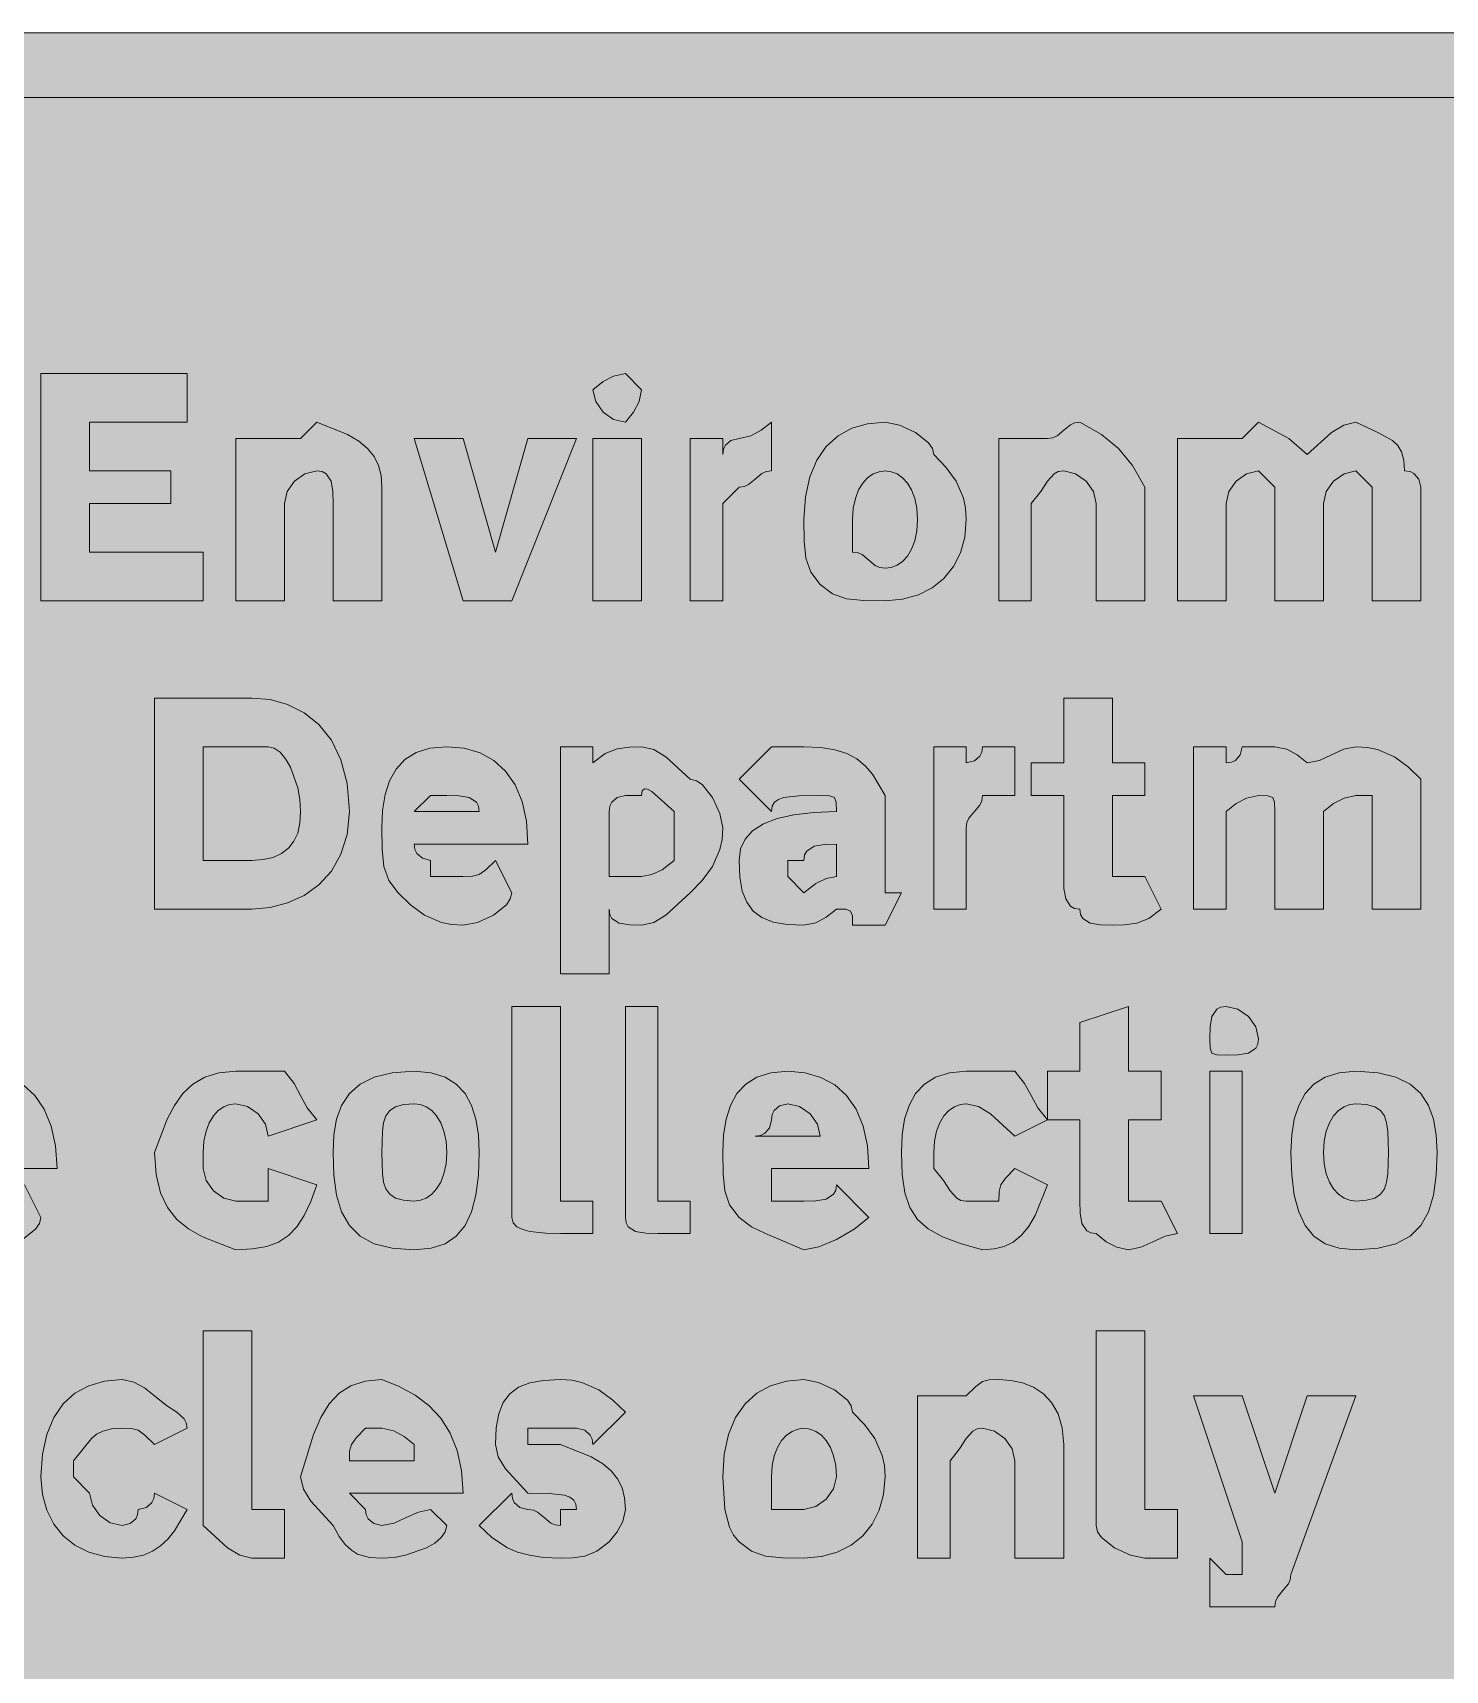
# Model space of a CAD drawing. Header units: metres. Extents: x 121 to 445, y 11 to 261.
# Drawn here: x 257.1 to 361.5, y 140.3 to 261.4 of the extents above; entities that cross this region are included whole.
import ezdxf

# ---------------------------------------------------------------- set-up
doc = ezdxf.new("R2010")
doc.units = ezdxf.units.M
doc.layers.add('FILL_BLACK_000000', color=7, linetype='Continuous', true_color=0x000000)
doc.layers.add('FILL_WHITE_FFFFFF', color=7, linetype='Continuous', true_color=0xffffff)

msp = doc.modelspace()

# ---------------------------------------------------------------- hatches: boundary and pattern name
at = {"layer": 'FILL_BLACK_000000', "true_color": 0x000000}
h = msp.add_hatch(color=7, dxfattribs=at)
h.dxf.hatch_style = 1
h.paths.add_polyline_path([(130.53, 10.56), (128.73, 10.77), (126.93, 11.31), (125.13, 12.08), (123.33, 12.96), (122.45, 14.76), (121.68, 16.56), (121.14, 18.36), (120.93, 20.16), (120.93, 251.76), (121.14, 253.54), (121.68, 255.21), (122.45, 256.65), (123.33, 257.76), (125.13, 259.33), (126.93, 260.46), (127.83, 260.85), (128.73, 261.13), (129.63, 261.3), (130.53, 261.36), (435.33, 261.36), (436.23, 261.17), (437.13, 260.76), (438.03, 260.35), (438.93, 260.16), (439.81, 259.95), (440.58, 259.41), (441.12, 258.64), (441.33, 257.76), (442.21, 257.05), (442.98, 256.56), (443.52, 256.07), (443.68, 255.76), (443.73, 255.36), (444.42, 254.46), (444.78, 253.56), (444.91, 252.66), (444.93, 251.76), (444.93, 20.16), (444.87, 19.26), (444.71, 18.36), (444.42, 17.46), (444.03, 16.56), (442.91, 14.76), (441.33, 12.96), (440.22, 12.08), (438.78, 11.31), (437.11, 10.77), (435.33, 10.56), (130.53, 10.56)])
h = msp.add_hatch(color=7, dxfattribs=at)
h.dxf.hatch_style = 1
h.paths.add_polyline_path([(261.33, 222.96), (269.73, 222.96), (269.73, 219.36), (257.73, 219.36), (257.73, 236.16), (268.53, 236.16), (268.53, 232.56), (261.33, 232.56), (261.33, 228.96), (267.33, 228.96), (267.33, 226.56), (261.33, 226.56), (261.33, 222.96)])
h = msp.add_hatch(color=7, dxfattribs=at)
h.dxf.hatch_style = 1
h.paths.add_polyline_path([(301.94, 234.08), (301.53, 233.31), (300.93, 232.56), (300.05, 232.77), (299.28, 233.31), (298.74, 234.08), (298.53, 234.96), (299.28, 235.56), (300.05, 235.97), (300.93, 236.16), (302.13, 234.96), (301.94, 234.08)])
h = msp.add_hatch(color=7, dxfattribs=at)
h.dxf.hatch_style = 1
h.paths.add_polyline_path([(279.33, 219.36), (279.33, 226.56), (279.31, 227.44), (279.18, 228.21), (278.82, 228.75), (278.53, 228.91), (278.13, 228.96), (277.25, 228.75), (276.48, 228.21), (275.94, 227.44), (275.73, 226.56), (275.73, 219.36), (272.13, 219.36), (272.13, 231.36), (275.73, 231.36), (276.93, 231.36), (278.13, 232.56), (280.4, 231.64), (281.23, 231.15), (281.88, 230.61), (282.36, 230.02), (282.69, 229.35), (282.87, 228.61), (282.93, 227.76), (282.93, 219.36), (279.33, 219.36)])
h = msp.add_hatch(color=7, dxfattribs=at)
h.dxf.hatch_style = 1
h.paths.add_polyline_path([(305.73, 231.36), (308.13, 231.36), (308.13, 230.16), (308.18, 230.56), (308.32, 230.85), (308.73, 231.21), (309.33, 231.36), (310.21, 231.55), (310.98, 231.96), (311.73, 232.56), (311.73, 228.96), (311.33, 228.91), (311.02, 228.77), (310.53, 228.36), (310.04, 227.95), (309.73, 227.81), (309.33, 227.76), (308.13, 226.56), (308.13, 219.36), (305.73, 219.36), (305.73, 231.36)])
h = msp.add_hatch(color=7, dxfattribs=at)
h.dxf.hatch_style = 1
h.paths.add_polyline_path([(325.7, 222.9), (325.18, 221.88), (324.48, 221.01), (323.61, 220.31), (322.59, 219.79), (321.42, 219.47), (320.13, 219.36), (318.54, 219.38), (317.28, 219.51), (316.25, 219.87), (315.33, 220.56), (314.64, 221.48), (314.28, 222.51), (314.15, 223.77), (314.13, 225.36), (314.24, 227.05), (314.56, 228.51), (315.08, 229.75), (315.78, 230.76), (316.65, 231.55), (317.67, 232.11), (318.84, 232.45), (320.13, 232.56), (321.2, 232.35), (322.38, 231.81), (323.34, 231.04), (323.62, 230.61), (323.73, 230.16), (324.61, 229.24), (325.38, 228.21), (325.92, 226.95), (326.08, 226.21), (326.13, 225.36), (326.02, 224.07), (325.7, 222.9)])
h.paths.add_polyline_path([(322.32, 226.93), (322.09, 227.55), (321.78, 228.06), (321.42, 228.45), (321.01, 228.73), (320.58, 228.9), (320.13, 228.96), (319.68, 228.9), (319.25, 228.73), (318.84, 228.45), (318.48, 228.06), (318.17, 227.55), (317.94, 226.93), (317.78, 226.2), (317.73, 225.36), (317.73, 222.96), (318.13, 222.91), (318.44, 222.77), (318.93, 222.36), (319.42, 221.95), (319.73, 221.81), (320.13, 221.76), (320.58, 221.82), (321.01, 221.98), (321.42, 222.27), (321.78, 222.66), (322.09, 223.17), (322.32, 223.78), (322.48, 224.52), (322.53, 225.36), (322.48, 226.2), (322.32, 226.93)], flags=16)
h = msp.add_hatch(color=7, dxfattribs=at)
h.dxf.hatch_style = 1
h.paths.add_polyline_path([(335.73, 219.36), (335.73, 226.56), (335.52, 227.44), (334.98, 228.21), (334.21, 228.75), (333.33, 228.96), (332.93, 228.91), (332.62, 228.75), (332.13, 228.21), (331.64, 227.44), (330.93, 226.56), (330.93, 219.36), (328.53, 219.36), (328.53, 231.36), (330.93, 231.36), (332.13, 231.36), (332.53, 231.41), (332.84, 231.55), (333.33, 231.96), (333.82, 232.37), (334.13, 232.51), (334.53, 232.56), (336.12, 231.64), (337.38, 230.61), (338.41, 229.35), (339.33, 227.76), (339.33, 219.36), (335.73, 219.36)])
h = msp.add_hatch(color=7, dxfattribs=at)
h.dxf.hatch_style = 1
h.paths.add_polyline_path([(354.05, 228.75), (353.28, 228.21), (352.74, 227.44), (352.53, 226.56), (352.53, 219.36), (348.93, 219.36), (348.93, 227.76), (347.73, 228.96), (346.85, 228.75), (346.08, 228.21), (345.54, 227.44), (345.33, 226.56), (345.33, 219.36), (341.73, 219.36), (341.73, 231.36), (345.33, 231.36), (346.53, 231.36), (347.73, 232.56), (349.98, 231.36), (351.33, 230.16), (353.13, 231.81), (354.03, 232.35), (354.93, 232.56), (356.51, 231.83), (357.63, 231.21), (358.02, 230.84), (358.3, 230.37), (358.47, 229.75), (358.53, 228.96), (358.93, 228.91), (359.22, 228.77), (359.58, 228.36), (359.73, 227.76), (359.73, 219.36), (356.13, 219.36), (356.13, 227.76), (354.93, 228.96), (354.05, 228.75)])
h = msp.add_hatch(color=7, dxfattribs=at)
h.dxf.hatch_style = 1
h.paths.add_polyline_path([(285.33, 231.36), (288.93, 231.36), (291.33, 222.96), (293.73, 231.36), (297.33, 231.36), (292.53, 219.36), (291.33, 219.36), (288.93, 219.36), (285.33, 231.36)])
h = msp.add_hatch(color=7, dxfattribs=at)
h.dxf.hatch_style = 1
h.paths.add_polyline_path([(298.53, 219.36), (298.53, 231.36), (302.13, 231.36), (302.13, 219.36), (298.53, 219.36)])
h = msp.add_hatch(color=7, dxfattribs=at)
h.dxf.hatch_style = 1
h.paths.add_polyline_path([(266.13, 212.16), (273.33, 212.16), (274.67, 212.05), (275.97, 211.69), (277.19, 211.08), (278.28, 210.21), (279.2, 209.05), (279.91, 207.6), (280.37, 205.84), (280.53, 203.76), (280.37, 202.07), (279.91, 200.61), (279.2, 199.37), (278.28, 198.36), (277.19, 197.57), (275.97, 197.01), (274.67, 196.67), (273.33, 196.56), (266.13, 196.56), (266.13, 212.16)])
h.paths.add_polyline_path([(272.13, 200.16), (273.33, 200.16), (274.17, 200.22), (274.9, 200.38), (275.52, 200.67), (276.03, 201.06), (276.42, 201.57), (276.71, 202.18), (276.87, 202.92), (276.93, 203.76), (276.88, 204.66), (276.72, 205.52), (276.18, 207.06), (275.82, 207.67), (275.41, 208.15), (274.98, 208.45), (274.53, 208.56), (273.33, 208.56), (272.13, 208.56), (269.73, 208.56), (269.73, 200.16), (272.13, 200.16)], flags=16)
h = msp.add_hatch(color=7, dxfattribs=at)
h.dxf.hatch_style = 1
h.paths.add_polyline_path([(339.33, 207.36), (339.33, 204.96), (336.93, 204.96), (336.93, 200.16), (336.93, 198.96), (338.13, 198.96), (339.33, 198.96), (340.53, 196.56), (339.63, 195.87), (338.73, 195.51), (337.83, 195.38), (336.93, 195.36), (336.05, 195.38), (335.28, 195.51), (334.74, 195.87), (334.58, 196.16), (334.53, 196.56), (334.13, 196.61), (333.84, 196.77), (333.48, 197.31), (333.35, 198.08), (333.33, 198.96), (333.33, 204.96), (330.93, 204.96), (330.93, 207.36), (333.33, 207.36), (333.33, 212.16), (336.93, 212.16), (336.93, 207.36), (339.33, 207.36)])
h = msp.add_hatch(color=7, dxfattribs=at)
h.dxf.hatch_style = 1
h.paths.add_polyline_path([(285.38, 200.96), (285.52, 200.67), (285.93, 200.31), (286.53, 200.16), (286.53, 198.96), (288.93, 198.96), (289.64, 198.98), (290.13, 199.11), (290.62, 199.47), (291.33, 200.16), (292.53, 197.76), (292.42, 197.31), (292.14, 196.88), (291.18, 196.11), (290, 195.57), (288.93, 195.36), (288.08, 195.41), (287.34, 195.57), (286.08, 196.11), (285.05, 196.88), (284.13, 197.76), (283.44, 198.68), (283.08, 199.71), (282.95, 200.97), (282.93, 202.56), (282.99, 203.85), (283.17, 205.02), (283.5, 206.04), (283.98, 206.91), (284.63, 207.61), (285.46, 208.13), (286.49, 208.45), (287.73, 208.56), (289.02, 208.45), (290.19, 208.11), (291.21, 207.55), (292.08, 206.76), (292.78, 205.75), (293.3, 204.51), (293.62, 203.05), (293.73, 201.36), (285.33, 201.36), (285.38, 200.96)])
h.paths.add_polyline_path([(290.08, 204.16), (289.92, 204.45), (289.38, 204.81), (288.61, 204.94), (287.73, 204.96), (286.53, 204.96), (285.33, 203.76), (290.13, 203.76), (290.08, 204.16)], flags=16)
h = msp.add_hatch(color=7, dxfattribs=at)
h.dxf.hatch_style = 1
h.paths.add_polyline_path([(307.92, 200.97), (307.38, 199.71), (306.61, 198.68), (305.73, 197.76), (303.93, 196.11), (303.03, 195.57), (302.13, 195.36), (301.25, 195.38), (300.48, 195.51), (299.94, 195.87), (299.78, 196.16), (299.73, 196.56), (299.73, 191.76), (296.13, 191.76), (296.13, 208.56), (298.53, 208.56), (298.53, 207.36), (299.43, 208.05), (300.33, 208.41), (301.23, 208.54), (302.13, 208.56), (303.03, 208.35), (303.93, 207.81), (305.73, 206.16), (306.18, 206.05), (306.61, 205.77), (307.38, 204.81), (307.92, 203.63), (308.13, 202.56), (308.08, 201.71), (307.92, 200.97)])
h.paths.add_polyline_path([(303.65, 199.47), (304.53, 200.16), (304.53, 201.36), (304.53, 203.76), (302.88, 205.26), (302.57, 205.42), (302.34, 205.45), (302.18, 205.3), (302.13, 204.96), (300.93, 204.96), (300.33, 204.81), (299.92, 204.45), (299.78, 204.16), (299.73, 203.76), (299.73, 200.16), (299.73, 198.96), (302.13, 198.96), (302.88, 199.11), (303.65, 199.47)], flags=16)
h = msp.add_hatch(color=7, dxfattribs=at)
h.dxf.hatch_style = 1
h.paths.add_polyline_path([(316.38, 204.81), (316.02, 204.94), (315.33, 204.96), (313.76, 204.94), (312.63, 204.81), (312.24, 204.67), (311.96, 204.45), (311.79, 204.16), (311.73, 203.76), (309.33, 206.16), (311.73, 208.56), (314.13, 208.56), (315.37, 208.5), (316.42, 208.33), (317.29, 208.05), (318.03, 207.66), (318.65, 207.15), (319.19, 206.53), (320.13, 204.96), (320.13, 198.96), (320.13, 197.76), (321.33, 197.76), (320.13, 195.36), (317.73, 195.36), (317.71, 196.05), (317.58, 196.41), (317.22, 196.54), (316.53, 196.56), (315.78, 195.96), (315.01, 195.55), (314.13, 195.36), (312.89, 195.42), (311.86, 195.6), (311.03, 195.93), (310.38, 196.41), (309.9, 197.06), (309.57, 197.89), (309.39, 198.92), (309.33, 200.16), (309.44, 201), (309.78, 201.73), (310.34, 202.35), (311.13, 202.86), (312.14, 203.25), (313.38, 203.53), (314.84, 203.7), (316.53, 203.76), (316.51, 204.45), (316.38, 204.81)])
h.paths.add_polyline_path([(314.13, 197.76), (315.01, 198.45), (315.78, 198.81), (316.53, 198.96), (316.53, 201.36), (315.65, 201.34), (314.88, 201.21), (314.34, 200.85), (314.18, 200.56), (314.13, 200.16), (312.93, 200.16), (312.93, 198.96), (314.13, 197.76)], flags=16)
h = msp.add_hatch(color=7, dxfattribs=at)
h.dxf.hatch_style = 1
h.paths.add_polyline_path([(323.73, 208.56), (326.13, 208.56), (326.13, 207.36), (326.73, 207.51), (327.14, 207.87), (327.28, 208.16), (327.33, 208.56), (329.73, 208.56), (329.73, 204.96), (327.33, 204.96), (327.28, 204.56), (327.14, 204.25), (326.73, 203.76), (326.32, 203.27), (326.18, 202.96), (326.13, 202.56), (326.13, 196.56), (323.73, 196.56), (323.73, 208.56)])
h = msp.add_hatch(color=7, dxfattribs=at)
h.dxf.hatch_style = 1
h.paths.add_polyline_path([(354.05, 204.77), (353.28, 204.36), (352.53, 203.76), (352.53, 196.56), (348.93, 196.56), (348.93, 203.76), (348.91, 204.45), (348.78, 204.81), (348.42, 204.94), (347.73, 204.96), (346.85, 204.77), (346.08, 204.36), (345.33, 203.76), (345.33, 196.56), (342.93, 196.56), (342.93, 208.56), (345.33, 208.56), (345.33, 207.36), (345.73, 207.41), (346.02, 207.55), (346.38, 207.96), (346.53, 208.56), (348.93, 208.56), (349.81, 208.37), (350.58, 207.96), (351.33, 207.36), (352.23, 207.55), (353.13, 207.96), (354.03, 208.37), (354.93, 208.56), (355.78, 208.51), (356.52, 208.35), (357.78, 207.81), (358.81, 207.04), (359.73, 206.16), (359.73, 204.96), (359.73, 196.56), (356.13, 196.56), (356.13, 203.76), (356.13, 204.96), (354.93, 204.96), (354.05, 204.77)])
h = msp.add_hatch(color=7, dxfattribs=at)
h.dxf.hatch_style = 1
h.paths.add_polyline_path([(296.13, 176.16), (296.13, 174.96), (298.53, 174.96), (298.53, 172.56), (297.33, 172.56), (296.13, 172.56), (295.06, 172.58), (293.88, 172.71), (293.35, 172.85), (292.92, 173.07), (292.64, 173.36), (292.53, 173.76), (292.53, 174.96), (292.53, 189.36), (296.13, 189.36), (296.13, 176.16)])
h = msp.add_hatch(color=7, dxfattribs=at)
h.dxf.hatch_style = 1
h.paths.add_polyline_path([(303.33, 176.16), (303.33, 174.96), (305.73, 174.96), (305.73, 172.56), (303.33, 172.56), (302.45, 172.58), (301.68, 172.71), (301.14, 173.07), (300.98, 173.36), (300.93, 173.76), (300.93, 174.96), (300.93, 189.36), (303.33, 189.36), (303.33, 176.16)])
h = msp.add_hatch(color=7, dxfattribs=at)
h.dxf.hatch_style = 1
h.paths.add_polyline_path([(340.53, 184.56), (340.53, 180.96), (338.13, 180.96), (338.13, 176.16), (338.13, 174.96), (339.33, 174.96), (340.53, 174.96), (341.73, 172.56), (340.83, 172.37), (339.93, 171.96), (339.03, 171.55), (338.13, 171.36), (337.25, 171.55), (336.48, 171.96), (335.73, 172.56), (335.33, 172.61), (335.04, 172.77), (334.68, 173.31), (334.55, 174.08), (334.53, 174.96), (334.53, 180.96), (332.13, 180.96), (332.13, 184.56), (334.53, 184.56), (334.53, 188.16), (338.13, 189.36), (338.13, 184.56), (340.53, 184.56)])
h = msp.add_hatch(color=7, dxfattribs=at)
h.dxf.hatch_style = 1
h.paths.add_polyline_path([(347.68, 186.56), (347.52, 186.27), (346.98, 185.91), (346.21, 185.78), (345.33, 185.76), (344.64, 185.78), (344.28, 185.91), (344.15, 186.27), (344.13, 186.96), (344.15, 187.84), (344.28, 188.61), (344.64, 189.15), (344.93, 189.31), (345.33, 189.36), (346.21, 189.15), (346.98, 188.61), (347.52, 187.84), (347.73, 186.96), (347.68, 186.56)])
h = msp.add_hatch(color=7, dxfattribs=at)
h.dxf.hatch_style = 1
h.paths.add_polyline_path([(251.73, 176.16), (251.73, 174.96), (254.13, 174.96), (254.84, 174.98), (255.33, 175.11), (255.82, 175.47), (256.53, 176.16), (257.73, 173.76), (257.62, 173.31), (257.34, 172.88), (256.38, 172.11), (255.2, 171.57), (254.13, 171.36), (251.28, 172.56), (250.25, 173.05), (249.33, 173.76), (248.64, 174.68), (248.28, 175.71), (248.15, 176.97), (248.13, 178.56), (248.19, 179.85), (248.37, 181.02), (248.7, 182.04), (249.18, 182.91), (249.83, 183.61), (250.66, 184.13), (251.69, 184.45), (252.93, 184.56), (254.22, 184.45), (255.39, 184.11), (256.41, 183.55), (257.28, 182.76), (257.98, 181.75), (258.5, 180.51), (258.82, 179.05), (258.93, 177.36), (251.73, 177.36), (251.73, 176.16)])
h.paths.add_polyline_path([(255.12, 180.64), (254.58, 181.41), (253.81, 181.95), (252.93, 182.16), (252.33, 182.01), (251.92, 181.65), (251.78, 181.36), (251.73, 180.96), (250.53, 179.76), (255.33, 179.76), (255.12, 180.64)], flags=16)
h = msp.add_hatch(color=7, dxfattribs=at)
h.dxf.hatch_style = 1
h.paths.add_polyline_path([(275.73, 184.56), (276.44, 183.66), (276.93, 182.76), (277.42, 181.86), (278.13, 180.96), (274.53, 179.76), (274.32, 180.64), (273.78, 181.41), (273.01, 181.95), (272.13, 182.16), (271.68, 182.1), (271.25, 181.93), (270.84, 181.65), (270.48, 181.26), (270.17, 180.75), (269.94, 180.13), (269.78, 179.4), (269.73, 178.56), (269.73, 177.36), (269.94, 176.48), (270.48, 175.71), (271.25, 175.17), (272.13, 174.96), (274.53, 174.96), (274.53, 177.36), (278.13, 176.16), (277.68, 174.92), (277.19, 173.89), (276.65, 173.06), (276.03, 172.41), (275.29, 171.93), (274.42, 171.6), (273.37, 171.42), (272.13, 171.36), (269.67, 172.32), (268.65, 172.9), (267.78, 173.61), (267.08, 174.49), (266.56, 175.58), (266.24, 176.92), (266.13, 178.56), (267.07, 181.02), (267.61, 182.04), (268.23, 182.91), (268.97, 183.61), (269.84, 184.13), (270.89, 184.45), (272.13, 184.56), (275.73, 184.56)])
h = msp.add_hatch(color=7, dxfattribs=at)
h.dxf.hatch_style = 1
h.paths.add_polyline_path([(289.89, 175.41), (289.56, 174.17), (289.08, 173.16), (288.43, 172.37), (287.6, 171.81), (286.57, 171.47), (285.33, 171.36), (283.69, 171.47), (282.37, 171.81), (281.32, 172.37), (280.53, 173.16), (279.96, 174.17), (279.59, 175.41), (279.39, 176.87), (279.33, 178.56), (279.39, 179.85), (279.59, 181.02), (279.96, 182.04), (280.53, 182.91), (281.32, 183.61), (282.37, 184.13), (283.69, 184.45), (285.33, 184.56), (286.57, 184.45), (287.6, 184.13), (288.43, 183.61), (289.08, 182.91), (289.56, 182.04), (289.89, 181.02), (290.07, 179.85), (290.13, 178.56), (290.07, 176.87), (289.89, 175.41)])
h.paths.add_polyline_path([(287.52, 180.13), (287.29, 180.75), (286.98, 181.26), (286.62, 181.65), (286.21, 181.93), (285.78, 182.1), (285.33, 182.16), (284.54, 182.1), (283.94, 181.93), (283.52, 181.65), (283.23, 181.26), (283.06, 180.75), (282.97, 180.13), (282.93, 178.56), (282.97, 176.98), (283.06, 176.37), (283.23, 175.86), (283.52, 175.47), (283.94, 175.18), (284.54, 175.02), (285.33, 174.96), (285.78, 175.02), (286.21, 175.18), (286.62, 175.47), (286.98, 175.86), (287.29, 176.37), (287.52, 176.98), (287.68, 177.72), (287.73, 178.56), (287.68, 179.4), (287.52, 180.13)], flags=16)
h = msp.add_hatch(color=7, dxfattribs=at)
h.dxf.hatch_style = 1
h.paths.add_polyline_path([(311.73, 176.16), (311.73, 174.96), (314.13, 174.96), (315.01, 174.98), (315.78, 175.11), (316.32, 175.47), (316.48, 175.76), (316.53, 176.16), (318.93, 173.76), (317.84, 172.88), (316.53, 172.11), (315.22, 171.57), (314.13, 171.36), (311.28, 172.56), (310.25, 173.05), (309.33, 173.76), (308.64, 174.68), (308.28, 175.71), (308.15, 176.97), (308.13, 178.56), (308.19, 179.85), (308.37, 181.02), (308.7, 182.04), (309.18, 182.91), (309.83, 183.61), (310.66, 184.13), (311.69, 184.45), (312.93, 184.56), (314.22, 184.45), (315.39, 184.11), (316.41, 183.55), (317.28, 182.76), (317.98, 181.75), (318.5, 180.51), (318.82, 179.05), (318.93, 177.36), (311.73, 177.36), (311.73, 176.16)])
h.paths.add_polyline_path([(315.12, 180.64), (314.58, 181.41), (313.81, 181.95), (312.93, 182.16), (312.33, 182.01), (311.92, 181.65), (311.78, 181.36), (311.73, 180.96), (311.58, 180.36), (311.22, 179.95), (310.93, 179.81), (310.53, 179.76), (315.33, 179.76), (315.12, 180.64)], flags=16)
h = msp.add_hatch(color=7, dxfattribs=at)
h.dxf.hatch_style = 1
h.paths.add_polyline_path([(329.73, 184.56), (330.44, 183.66), (330.93, 182.76), (331.42, 181.86), (332.13, 180.96), (329.73, 179.76), (327.93, 181.41), (327.03, 181.95), (326.13, 182.16), (325.68, 182.1), (325.25, 181.93), (324.84, 181.65), (324.48, 181.26), (324.17, 180.75), (323.94, 180.13), (323.78, 179.4), (323.73, 178.56), (323.73, 177.36), (324.44, 176.48), (324.93, 175.71), (325.42, 175.17), (325.73, 175.01), (326.13, 174.96), (328.53, 174.96), (328.55, 175.67), (328.68, 176.16), (329.04, 176.65), (329.73, 177.36), (332.13, 176.16), (331.21, 173.89), (330.72, 173.06), (330.18, 172.41), (329.59, 171.93), (328.92, 171.6), (328.18, 171.42), (327.33, 171.36), (325.69, 171.82), (324.37, 172.32), (323.32, 172.9), (322.53, 173.61), (321.96, 174.49), (321.59, 175.58), (321.39, 176.92), (321.33, 178.56), (321.39, 179.85), (321.57, 181.02), (321.9, 182.04), (322.38, 182.91), (323.03, 183.61), (323.86, 184.13), (324.89, 184.45), (326.13, 184.56), (329.73, 184.56)])
h = msp.add_hatch(color=7, dxfattribs=at)
h.dxf.hatch_style = 1
h.paths.add_polyline_path([(344.13, 172.56), (344.13, 184.56), (346.53, 184.56), (346.53, 172.56), (344.13, 172.56)])
h = msp.add_hatch(color=7, dxfattribs=at)
h.dxf.hatch_style = 1
h.paths.add_polyline_path([(360.67, 175.41), (360.3, 174.17), (359.73, 173.16), (358.94, 172.37), (357.89, 171.81), (356.57, 171.47), (354.93, 171.36), (353.69, 171.47), (352.66, 171.81), (351.83, 172.37), (351.18, 173.16), (350.7, 174.17), (350.37, 175.41), (350.19, 176.87), (350.13, 178.56), (350.19, 179.85), (350.37, 181.02), (350.7, 182.04), (351.18, 182.91), (351.83, 183.61), (352.66, 184.13), (353.69, 184.45), (354.93, 184.56), (356.57, 184.45), (357.89, 184.13), (358.94, 183.61), (359.73, 182.91), (360.3, 182.04), (360.67, 181.02), (360.87, 179.85), (360.93, 178.56), (360.87, 176.87), (360.67, 175.41)])
h.paths.add_polyline_path([(357.2, 180.75), (357.03, 181.26), (356.74, 181.65), (356.32, 181.93), (355.72, 182.1), (354.93, 182.16), (354.48, 182.1), (354.05, 181.93), (353.64, 181.65), (353.28, 181.26), (352.97, 180.75), (352.74, 180.13), (352.58, 179.4), (352.53, 178.56), (352.58, 177.72), (352.74, 176.98), (352.97, 176.37), (353.28, 175.86), (353.64, 175.47), (354.05, 175.18), (354.48, 175.02), (354.93, 174.96), (355.72, 175.02), (356.32, 175.18), (356.74, 175.47), (357.03, 175.86), (357.2, 176.37), (357.29, 176.98), (357.33, 178.56), (357.29, 180.13), (357.2, 180.75)], flags=16)
h = msp.add_hatch(color=7, dxfattribs=at)
h.dxf.hatch_style = 1
h.paths.add_polyline_path([(273.33, 152.16), (275.73, 152.16), (275.73, 148.56), (274.53, 148.56), (273.33, 148.56), (272.43, 148.77), (271.53, 149.31), (269.73, 150.96), (269.73, 165.36), (273.33, 165.36), (273.33, 152.16)])
h = msp.add_hatch(color=7, dxfattribs=at)
h.dxf.hatch_style = 1
h.paths.add_polyline_path([(339.33, 152.16), (341.73, 152.16), (341.73, 148.56), (340.53, 148.56), (339.33, 148.56), (338.26, 148.77), (337.08, 149.31), (336.12, 150.08), (335.84, 150.51), (335.73, 150.96), (335.73, 165.36), (339.33, 165.36), (339.33, 152.16)])
h = msp.add_hatch(color=7, dxfattribs=at)
h.dxf.hatch_style = 1
h.paths.add_polyline_path([(264.61, 161.57), (265.38, 161.16), (266.13, 160.56), (267.01, 159.85), (267.78, 159.36), (268.32, 158.87), (268.48, 158.56), (268.53, 158.16), (266.13, 156.96), (265.42, 157.65), (264.93, 158.01), (264.44, 158.14), (263.73, 158.16), (262.94, 158.11), (262.32, 157.95), (261.85, 157.72), (261.48, 157.41), (260.13, 155.76), (260.13, 154.56), (261.33, 153.36), (261.54, 152.48), (262.08, 151.71), (262.85, 151.17), (263.73, 150.96), (264.33, 151.11), (264.74, 151.47), (264.88, 151.76), (264.93, 152.16), (265.53, 152.31), (265.94, 152.67), (266.08, 152.96), (266.13, 153.36), (268.53, 152.16), (267.61, 150.58), (267.12, 149.97), (266.58, 149.46), (265.99, 149.07), (265.32, 148.78), (264.58, 148.62), (263.73, 148.56), (262.44, 148.67), (261.27, 148.99), (260.25, 149.51), (259.38, 150.21), (258.68, 151.08), (258.16, 152.1), (257.84, 153.27), (257.73, 154.56), (257.84, 156.25), (258.16, 157.71), (258.68, 158.95), (259.38, 159.96), (260.25, 160.75), (261.27, 161.31), (262.44, 161.65), (263.73, 161.76), (264.61, 161.57)])
h = msp.add_hatch(color=7, dxfattribs=at)
h.dxf.hatch_style = 1
h.paths.add_polyline_path([(281.73, 152.16), (281.78, 151.76), (281.92, 151.47), (282.33, 151.11), (282.93, 150.96), (283.83, 151.15), (284.73, 151.56), (285.63, 151.97), (286.53, 152.16), (287.73, 150.96), (287.62, 150.51), (287.32, 150.08), (286.84, 149.67), (286.23, 149.31), (284.69, 148.77), (283.83, 148.61), (282.93, 148.56), (282.03, 148.6), (281.13, 148.86), (280.68, 149.15), (280.23, 149.57), (279.78, 150.17), (279.33, 150.96), (277.68, 152.76), (277.14, 153.66), (276.93, 154.56), (277.87, 157.71), (278.41, 158.95), (279.03, 159.96), (279.77, 160.75), (280.64, 161.31), (281.69, 161.65), (282.93, 161.76), (284.22, 161.25), (285.39, 160.62), (286.41, 159.84), (287.28, 158.91), (287.98, 157.81), (288.5, 156.53), (288.82, 155.05), (288.93, 153.36), (280.53, 153.36), (281.73, 152.16)])
h.paths.add_polyline_path([(285.33, 156.96), (284.58, 157.56), (283.81, 157.97), (282.93, 158.16), (281.73, 158.16), (281.04, 157.45), (280.68, 156.96), (280.55, 156.47), (280.53, 155.76), (285.33, 155.76), (285.33, 156.96)], flags=16)
h = msp.add_hatch(color=7, dxfattribs=at)
h.dxf.hatch_style = 1
h.paths.add_polyline_path([(300.74, 151.28), (300.33, 150.51), (299.73, 149.76), (298.83, 149.07), (297.93, 148.71), (297.03, 148.58), (296.13, 148.56), (294.89, 148.61), (293.84, 148.77), (292.97, 149), (292.23, 149.31), (291.07, 150.08), (290.13, 150.96), (292.53, 153.36), (292.58, 152.96), (292.72, 152.67), (293.13, 152.31), (293.73, 152.16), (294.13, 152.11), (294.44, 151.97), (294.93, 151.56), (295.42, 151.15), (295.73, 151.01), (296.13, 150.96), (296.13, 152.16), (297.33, 152.16), (297.27, 152.56), (297.11, 152.85), (296.82, 153.07), (296.43, 153.21), (295.31, 153.34), (293.73, 153.36), (292.08, 155.16), (291.54, 156.06), (291.33, 156.96), (291.39, 158.2), (291.57, 159.23), (291.9, 160.06), (292.38, 160.71), (293.03, 161.19), (293.86, 161.52), (294.89, 161.7), (296.13, 161.76), (296.98, 161.71), (297.72, 161.55), (298.98, 161.01), (300.01, 160.24), (300.93, 159.36), (298.53, 156.96), (298.48, 157.36), (298.34, 157.65), (297.93, 158.01), (297.33, 158.16), (296.13, 158.16), (293.73, 158.16), (293.73, 156.96), (294.93, 156.96), (296.13, 156.96), (298.4, 156.04), (299.23, 155.55), (299.88, 155.01), (300.36, 154.42), (300.69, 153.75), (300.87, 153.01), (300.93, 152.16), (300.74, 151.28)])
h = msp.add_hatch(color=7, dxfattribs=at)
h.dxf.hatch_style = 1
h.paths.add_polyline_path([(319.7, 152.1), (319.18, 151.08), (318.48, 150.21), (317.61, 149.51), (316.59, 148.99), (315.42, 148.67), (314.13, 148.56), (312.54, 148.58), (311.28, 148.71), (310.25, 149.07), (309.33, 149.76), (308.93, 150.26), (308.64, 150.85), (308.28, 152.16), (308.13, 154.56), (308.24, 156.25), (308.56, 157.71), (309.08, 158.95), (309.78, 159.96), (310.65, 160.75), (311.67, 161.31), (312.84, 161.65), (314.13, 161.76), (315.2, 161.55), (316.38, 161.01), (317.34, 160.24), (317.62, 159.81), (317.73, 159.36), (318.61, 158.44), (319.38, 157.41), (319.92, 156.15), (320.08, 155.41), (320.13, 154.56), (320.02, 153.27), (319.7, 152.1)])
h.paths.add_polyline_path([(316.32, 156.13), (316.09, 156.75), (315.78, 157.26), (315.42, 157.65), (315.01, 157.93), (314.58, 158.1), (314.13, 158.16), (313.68, 158.1), (313.25, 157.93), (312.84, 157.65), (312.48, 157.26), (312.17, 156.75), (311.94, 156.13), (311.78, 155.4), (311.73, 154.56), (311.73, 152.16), (314.13, 152.16), (315.01, 152.37), (315.78, 152.91), (316.32, 153.68), (316.53, 154.56), (316.48, 155.4), (316.32, 156.13)], flags=16)
h = msp.add_hatch(color=7, dxfattribs=at)
h.dxf.hatch_style = 1
h.paths.add_polyline_path([(329.73, 148.56), (329.73, 155.76), (329.52, 156.64), (328.98, 157.41), (328.21, 157.95), (327.33, 158.16), (326.93, 158.11), (326.62, 157.95), (326.13, 157.41), (325.64, 156.64), (324.93, 155.76), (324.93, 148.56), (322.53, 148.56), (322.53, 160.56), (324.93, 160.56), (326.13, 160.56), (326.84, 161.25), (327.33, 161.61), (327.82, 161.74), (328.53, 161.76), (329.43, 161.7), (330.29, 161.52), (331.1, 161.19), (331.83, 160.71), (332.44, 160.06), (332.92, 159.23), (333.22, 158.2), (333.33, 156.96), (333.33, 148.56), (329.73, 148.56)])
h = msp.add_hatch(color=7, dxfattribs=at)
h.dxf.hatch_style = 1
h.paths.add_polyline_path([(350.13, 147.36), (350.08, 146.96), (349.94, 146.65), (349.53, 146.16), (349.12, 145.67), (348.98, 145.36), (348.93, 144.96), (347.73, 144.96), (344.13, 144.96), (344.13, 148.56), (345.33, 147.36), (346.53, 147.36), (346.53, 148.56), (346.53, 149.76), (342.93, 160.56), (346.53, 160.56), (348.93, 153.36), (351.33, 160.56), (354.93, 160.56), (350.13, 147.36)])
at = {"layer": 'FILL_WHITE_FFFFFF', "true_color": 0xffffff}
h = msp.add_hatch(color=7, dxfattribs=at)
h.dxf.hatch_style = 1
h.paths.add_polyline_path([(436.23, 256.35), (437.13, 255.81), (438.93, 254.16), (439.33, 254.11), (439.62, 253.95), (439.98, 253.41), (440.11, 252.64), (440.13, 251.76), (440.13, 20.16), (440.13, 17.76), (439.44, 17.74), (439.08, 17.61), (438.95, 17.25), (438.93, 16.56), (438.03, 15.87), (437.13, 15.51), (436.23, 15.38), (435.33, 15.36), (130.53, 15.36), (129.63, 15.38), (128.73, 15.51), (127.83, 15.87), (126.93, 16.56), (126.24, 17.46), (125.88, 18.36), (125.75, 19.26), (125.73, 20.16), (125.73, 251.76), (125.73, 252.96), (125.78, 253.36), (125.92, 253.65), (126.33, 254.01), (126.93, 254.16), (126.98, 254.56), (127.12, 254.85), (127.53, 255.21), (128.13, 255.36), (128.84, 256.05), (129.33, 256.41), (129.82, 256.54), (130.53, 256.56), (435.33, 256.56), (436.23, 256.35)])

# ---------------------------------------------------------------- linework, layer by layer
at = {"layer": 'FILL_BLACK_000000', "lineweight": 0, "true_color": 0x000000}
for points in [[(130.53, 261.36), (435.33, 261.36), (436.23, 261.17), (437.13, 260.76), (438.03, 260.35), (438.93, 260.16), (439.81, 259.95), (440.58, 259.41), (441.12, 258.64), (441.33, 257.76), (442.21, 257.05), (442.98, 256.56), (443.52, 256.07), (443.68, 255.76), (443.73, 255.36), (444.42, 254.46), (444.78, 253.56), (444.91, 252.66), (444.93, 251.76), (444.93, 20.16)], [(256.41, 183.55), (257.28, 182.76), (257.98, 181.75), (258.5, 180.51), (258.82, 179.05), (258.93, 177.36), (251.73, 177.36)], [(256.53, 176.16), (257.73, 173.76), (257.62, 173.31), (257.34, 172.88), (256.38, 172.11)]]:
    msp.add_lwpolyline(points, dxfattribs=at)
for points in [[(261.33, 222.96), (269.73, 222.96), (269.73, 219.36), (257.73, 219.36), (257.73, 236.16), (268.53, 236.16), (268.53, 232.56), (261.33, 232.56), (261.33, 228.96), (267.33, 228.96), (267.33, 226.56), (261.33, 226.56)], [(301.94, 234.08), (301.53, 233.31), (300.93, 232.56), (300.05, 232.77), (299.28, 233.31), (298.74, 234.08), (298.53, 234.96), (299.28, 235.56), (300.05, 235.97), (300.93, 236.16), (302.13, 234.96)], [(279.33, 219.36), (279.33, 226.56), (279.31, 227.44), (279.18, 228.21), (278.82, 228.75), (278.53, 228.91), (278.13, 228.96), (277.25, 228.75), (276.48, 228.21), (275.94, 227.44), (275.73, 226.56), (275.73, 219.36), (272.13, 219.36), (272.13, 231.36), (275.73, 231.36), (276.93, 231.36), (278.13, 232.56), (280.4, 231.64), (281.23, 231.15), (281.88, 230.61), (282.36, 230.02), (282.69, 229.35), (282.87, 228.61), (282.93, 227.76), (282.93, 219.36)], [(305.73, 231.36), (308.13, 231.36), (308.13, 230.16), (308.18, 230.56), (308.32, 230.85), (308.73, 231.21), (309.33, 231.36), (310.21, 231.55), (310.98, 231.96), (311.73, 232.56), (311.73, 228.96), (311.33, 228.91), (311.02, 228.77), (310.53, 228.36), (310.04, 227.95), (309.73, 227.81), (309.33, 227.76), (308.13, 226.56), (308.13, 219.36), (305.73, 219.36)], [(325.7, 222.9), (325.18, 221.88), (324.48, 221.01), (323.61, 220.31), (322.59, 219.79), (321.42, 219.47), (320.13, 219.36), (318.54, 219.38), (317.28, 219.51), (316.25, 219.87), (315.33, 220.56), (314.64, 221.48), (314.28, 222.51), (314.15, 223.77), (314.13, 225.36), (314.24, 227.05), (314.56, 228.51), (315.08, 229.75), (315.78, 230.76), (316.65, 231.55), (317.67, 232.11), (318.84, 232.45), (320.13, 232.56), (321.2, 232.35), (322.38, 231.81), (323.34, 231.04), (323.62, 230.61), (323.73, 230.16), (324.61, 229.24), (325.38, 228.21), (325.92, 226.95), (326.08, 226.21), (326.13, 225.36), (326.02, 224.07)], [(335.73, 219.36), (335.73, 226.56), (335.52, 227.44), (334.98, 228.21), (334.21, 228.75), (333.33, 228.96), (332.93, 228.91), (332.62, 228.75), (332.13, 228.21), (331.64, 227.44), (330.93, 226.56), (330.93, 219.36), (328.53, 219.36), (328.53, 231.36), (330.93, 231.36), (332.13, 231.36), (332.53, 231.41), (332.84, 231.55), (333.33, 231.96), (333.82, 232.37), (334.13, 232.51), (334.53, 232.56), (336.12, 231.64), (337.38, 230.61), (338.41, 229.35), (339.33, 227.76), (339.33, 219.36)], [(354.05, 228.75), (353.28, 228.21), (352.74, 227.44), (352.53, 226.56), (352.53, 219.36), (348.93, 219.36), (348.93, 227.76), (347.73, 228.96), (346.85, 228.75), (346.08, 228.21), (345.54, 227.44), (345.33, 226.56), (345.33, 219.36), (341.73, 219.36), (341.73, 231.36), (345.33, 231.36), (346.53, 231.36), (347.73, 232.56), (349.98, 231.36), (351.33, 230.16), (353.13, 231.81), (354.03, 232.35), (354.93, 232.56), (356.51, 231.83), (357.63, 231.21), (358.02, 230.84), (358.3, 230.37), (358.47, 229.75), (358.53, 228.96), (358.93, 228.91), (359.22, 228.77), (359.58, 228.36), (359.73, 227.76), (359.73, 219.36), (356.13, 219.36), (356.13, 227.76), (354.93, 228.96)], [(285.33, 231.36), (288.93, 231.36), (291.33, 222.96), (293.73, 231.36), (297.33, 231.36), (292.53, 219.36), (291.33, 219.36), (288.93, 219.36)], [(298.53, 219.36), (298.53, 231.36), (302.13, 231.36), (302.13, 219.36)], [(322.32, 226.93), (322.09, 227.55), (321.78, 228.06), (321.42, 228.45), (321.01, 228.73), (320.58, 228.9), (320.13, 228.96), (319.68, 228.9), (319.25, 228.73), (318.84, 228.45), (318.48, 228.06), (318.17, 227.55), (317.94, 226.93), (317.78, 226.2), (317.73, 225.36), (317.73, 222.96), (318.13, 222.91), (318.44, 222.77), (318.93, 222.36), (319.42, 221.95), (319.73, 221.81), (320.13, 221.76), (320.58, 221.82), (321.01, 221.98), (321.42, 222.27), (321.78, 222.66), (322.09, 223.17), (322.32, 223.78), (322.48, 224.52), (322.53, 225.36), (322.48, 226.2)], [(266.13, 212.16), (273.33, 212.16), (274.67, 212.05), (275.97, 211.69), (277.19, 211.08), (278.28, 210.21), (279.2, 209.05), (279.91, 207.6), (280.37, 205.84), (280.53, 203.76), (280.37, 202.07), (279.91, 200.61), (279.2, 199.37), (278.28, 198.36), (277.19, 197.57), (275.97, 197.01), (274.67, 196.67), (273.33, 196.56), (266.13, 196.56)], [(339.33, 207.36), (339.33, 204.96), (336.93, 204.96), (336.93, 200.16), (336.93, 198.96), (338.13, 198.96), (339.33, 198.96), (340.53, 196.56), (339.63, 195.87), (338.73, 195.51), (337.83, 195.38), (336.93, 195.36), (336.05, 195.38), (335.28, 195.51), (334.74, 195.87), (334.58, 196.16), (334.53, 196.56), (334.13, 196.61), (333.84, 196.77), (333.48, 197.31), (333.35, 198.08), (333.33, 198.96), (333.33, 204.96), (330.93, 204.96), (330.93, 207.36), (333.33, 207.36), (333.33, 212.16), (336.93, 212.16), (336.93, 207.36)], [(272.13, 200.16), (273.33, 200.16), (274.17, 200.22), (274.9, 200.38), (275.52, 200.67), (276.03, 201.06), (276.42, 201.57), (276.71, 202.18), (276.87, 202.92), (276.93, 203.76), (276.88, 204.66), (276.72, 205.52), (276.18, 207.06), (275.82, 207.67), (275.41, 208.15), (274.98, 208.45), (274.53, 208.56), (273.33, 208.56), (272.13, 208.56), (269.73, 208.56), (269.73, 200.16)], [(285.38, 200.96), (285.52, 200.67), (285.93, 200.31), (286.53, 200.16), (286.53, 198.96), (288.93, 198.96), (289.64, 198.98), (290.13, 199.11), (290.62, 199.47), (291.33, 200.16), (292.53, 197.76), (292.42, 197.31), (292.14, 196.88), (291.18, 196.11), (290, 195.57), (288.93, 195.36), (288.08, 195.41), (287.34, 195.57), (286.08, 196.11), (285.05, 196.88), (284.13, 197.76), (283.44, 198.68), (283.08, 199.71), (282.95, 200.97), (282.93, 202.56), (282.99, 203.85), (283.17, 205.02), (283.5, 206.04), (283.98, 206.91), (284.63, 207.61), (285.46, 208.13), (286.49, 208.45), (287.73, 208.56), (289.02, 208.45), (290.19, 208.11), (291.21, 207.55), (292.08, 206.76), (292.78, 205.75), (293.3, 204.51), (293.62, 203.05), (293.73, 201.36), (285.33, 201.36)], [(307.92, 200.97), (307.38, 199.71), (306.61, 198.68), (305.73, 197.76), (303.93, 196.11), (303.03, 195.57), (302.13, 195.36), (301.25, 195.38), (300.48, 195.51), (299.94, 195.87), (299.78, 196.16), (299.73, 196.56), (299.73, 191.76), (296.13, 191.76), (296.13, 208.56), (298.53, 208.56), (298.53, 207.36), (299.43, 208.05), (300.33, 208.41), (301.23, 208.54), (302.13, 208.56), (303.03, 208.35), (303.93, 207.81), (305.73, 206.16), (306.18, 206.05), (306.61, 205.77), (307.38, 204.81), (307.92, 203.63), (308.13, 202.56), (308.08, 201.71)], [(316.38, 204.81), (316.02, 204.94), (315.33, 204.96), (313.76, 204.94), (312.63, 204.81), (312.24, 204.67), (311.96, 204.45), (311.79, 204.16), (311.73, 203.76), (309.33, 206.16), (311.73, 208.56), (314.13, 208.56), (315.37, 208.5), (316.42, 208.33), (317.29, 208.05), (318.03, 207.66), (318.65, 207.15), (319.19, 206.53), (320.13, 204.96), (320.13, 198.96), (320.13, 197.76), (321.33, 197.76), (320.13, 195.36), (317.73, 195.36), (317.71, 196.05), (317.58, 196.41), (317.22, 196.54), (316.53, 196.56), (315.78, 195.96), (315.01, 195.55), (314.13, 195.36), (312.89, 195.42), (311.86, 195.6), (311.03, 195.93), (310.38, 196.41), (309.9, 197.06), (309.57, 197.89), (309.39, 198.92), (309.33, 200.16), (309.44, 201), (309.78, 201.73), (310.34, 202.35), (311.13, 202.86), (312.14, 203.25), (313.38, 203.53), (314.84, 203.7), (316.53, 203.76), (316.51, 204.45)], [(323.73, 208.56), (326.13, 208.56), (326.13, 207.36), (326.73, 207.51), (327.14, 207.87), (327.28, 208.16), (327.33, 208.56), (329.73, 208.56), (329.73, 204.96), (327.33, 204.96), (327.28, 204.56), (327.14, 204.25), (326.73, 203.76), (326.32, 203.27), (326.18, 202.96), (326.13, 202.56), (326.13, 196.56), (323.73, 196.56)], [(354.05, 204.77), (353.28, 204.36), (352.53, 203.76), (352.53, 196.56), (348.93, 196.56), (348.93, 203.76), (348.91, 204.45), (348.78, 204.81), (348.42, 204.94), (347.73, 204.96), (346.85, 204.77), (346.08, 204.36), (345.33, 203.76), (345.33, 196.56), (342.93, 196.56), (342.93, 208.56), (345.33, 208.56), (345.33, 207.36), (345.73, 207.41), (346.02, 207.55), (346.38, 207.96), (346.53, 208.56), (348.93, 208.56), (349.81, 208.37), (350.58, 207.96), (351.33, 207.36), (352.23, 207.55), (353.13, 207.96), (354.03, 208.37), (354.93, 208.56), (355.78, 208.51), (356.52, 208.35), (357.78, 207.81), (358.81, 207.04), (359.73, 206.16), (359.73, 204.96), (359.73, 196.56), (356.13, 196.56), (356.13, 203.76), (356.13, 204.96), (354.93, 204.96)], [(290.08, 204.16), (289.92, 204.45), (289.38, 204.81), (288.61, 204.94), (287.73, 204.96), (286.53, 204.96), (285.33, 203.76), (290.13, 203.76)], [(303.65, 199.47), (304.53, 200.16), (304.53, 201.36), (304.53, 203.76), (302.88, 205.26), (302.57, 205.42), (302.34, 205.45), (302.18, 205.3), (302.13, 204.96), (300.93, 204.96), (300.33, 204.81), (299.92, 204.45), (299.78, 204.16), (299.73, 203.76), (299.73, 200.16), (299.73, 198.96), (302.13, 198.96), (302.88, 199.11)], [(314.13, 197.76), (315.01, 198.45), (315.78, 198.81), (316.53, 198.96), (316.53, 201.36), (315.65, 201.34), (314.88, 201.21), (314.34, 200.85), (314.18, 200.56), (314.13, 200.16), (312.93, 200.16), (312.93, 198.96)], [(296.13, 176.16), (296.13, 174.96), (298.53, 174.96), (298.53, 172.56), (297.33, 172.56), (296.13, 172.56), (295.06, 172.58), (293.88, 172.71), (293.35, 172.85), (292.92, 173.07), (292.64, 173.36), (292.53, 173.76), (292.53, 174.96), (292.53, 189.36), (296.13, 189.36)], [(303.33, 176.16), (303.33, 174.96), (305.73, 174.96), (305.73, 172.56), (303.33, 172.56), (302.45, 172.58), (301.68, 172.71), (301.14, 173.07), (300.98, 173.36), (300.93, 173.76), (300.93, 174.96), (300.93, 189.36), (303.33, 189.36)], [(340.53, 184.56), (340.53, 180.96), (338.13, 180.96), (338.13, 176.16), (338.13, 174.96), (339.33, 174.96), (340.53, 174.96), (341.73, 172.56), (340.83, 172.37), (339.93, 171.96), (339.03, 171.55), (338.13, 171.36), (337.25, 171.55), (336.48, 171.96), (335.73, 172.56), (335.33, 172.61), (335.04, 172.77), (334.68, 173.31), (334.55, 174.08), (334.53, 174.96), (334.53, 180.96), (332.13, 180.96), (332.13, 184.56), (334.53, 184.56), (334.53, 188.16), (338.13, 189.36), (338.13, 184.56)], [(347.68, 186.56), (347.52, 186.27), (346.98, 185.91), (346.21, 185.78), (345.33, 185.76), (344.64, 185.78), (344.28, 185.91), (344.15, 186.27), (344.13, 186.96), (344.15, 187.84), (344.28, 188.61), (344.64, 189.15), (344.93, 189.31), (345.33, 189.36), (346.21, 189.15), (346.98, 188.61), (347.52, 187.84), (347.73, 186.96)], [(275.73, 184.56), (276.44, 183.66), (276.93, 182.76), (277.42, 181.86), (278.13, 180.96), (274.53, 179.76), (274.32, 180.64), (273.78, 181.41), (273.01, 181.95), (272.13, 182.16), (271.68, 182.1), (271.25, 181.93), (270.84, 181.65), (270.48, 181.26), (270.17, 180.75), (269.94, 180.13), (269.78, 179.4), (269.73, 178.56), (269.73, 177.36), (269.94, 176.48), (270.48, 175.71), (271.25, 175.17), (272.13, 174.96), (274.53, 174.96), (274.53, 177.36), (278.13, 176.16), (277.68, 174.92), (277.19, 173.89), (276.65, 173.06), (276.03, 172.41), (275.29, 171.93), (274.42, 171.6), (273.37, 171.42), (272.13, 171.36), (269.67, 172.32), (268.65, 172.9), (267.78, 173.61), (267.08, 174.49), (266.56, 175.58), (266.24, 176.92), (266.13, 178.56), (267.07, 181.02), (267.61, 182.04), (268.23, 182.91), (268.97, 183.61), (269.84, 184.13), (270.89, 184.45), (272.13, 184.56)], [(289.89, 175.41), (289.56, 174.17), (289.08, 173.16), (288.43, 172.37), (287.6, 171.81), (286.57, 171.47), (285.33, 171.36), (283.69, 171.47), (282.37, 171.81), (281.32, 172.37), (280.53, 173.16), (279.96, 174.17), (279.59, 175.41), (279.39, 176.87), (279.33, 178.56), (279.39, 179.85), (279.59, 181.02), (279.96, 182.04), (280.53, 182.91), (281.32, 183.61), (282.37, 184.13), (283.69, 184.45), (285.33, 184.56), (286.57, 184.45), (287.6, 184.13), (288.43, 183.61), (289.08, 182.91), (289.56, 182.04), (289.89, 181.02), (290.07, 179.85), (290.13, 178.56), (290.07, 176.87)], [(311.73, 176.16), (311.73, 174.96), (314.13, 174.96), (315.01, 174.98), (315.78, 175.11), (316.32, 175.47), (316.48, 175.76), (316.53, 176.16), (318.93, 173.76), (317.84, 172.88), (316.53, 172.11), (315.22, 171.57), (314.13, 171.36), (311.28, 172.56), (310.25, 173.05), (309.33, 173.76), (308.64, 174.68), (308.28, 175.71), (308.15, 176.97), (308.13, 178.56), (308.19, 179.85), (308.37, 181.02), (308.7, 182.04), (309.18, 182.91), (309.83, 183.61), (310.66, 184.13), (311.69, 184.45), (312.93, 184.56), (314.22, 184.45), (315.39, 184.11), (316.41, 183.55), (317.28, 182.76), (317.98, 181.75), (318.5, 180.51), (318.82, 179.05), (318.93, 177.36), (311.73, 177.36)], [(329.73, 184.56), (330.44, 183.66), (330.93, 182.76), (331.42, 181.86), (332.13, 180.96), (329.73, 179.76), (327.93, 181.41), (327.03, 181.95), (326.13, 182.16), (325.68, 182.1), (325.25, 181.93), (324.84, 181.65), (324.48, 181.26), (324.17, 180.75), (323.94, 180.13), (323.78, 179.4), (323.73, 178.56), (323.73, 177.36), (324.44, 176.48), (324.93, 175.71), (325.42, 175.17), (325.73, 175.01), (326.13, 174.96), (328.53, 174.96), (328.55, 175.67), (328.68, 176.16), (329.04, 176.65), (329.73, 177.36), (332.13, 176.16), (331.21, 173.89), (330.72, 173.06), (330.18, 172.41), (329.59, 171.93), (328.92, 171.6), (328.18, 171.42), (327.33, 171.36), (325.69, 171.82), (324.37, 172.32), (323.32, 172.9), (322.53, 173.61), (321.96, 174.49), (321.59, 175.58), (321.39, 176.92), (321.33, 178.56), (321.39, 179.85), (321.57, 181.02), (321.9, 182.04), (322.38, 182.91), (323.03, 183.61), (323.86, 184.13), (324.89, 184.45), (326.13, 184.56)], [(344.13, 172.56), (344.13, 184.56), (346.53, 184.56), (346.53, 172.56)], [(360.67, 175.41), (360.3, 174.17), (359.73, 173.16), (358.94, 172.37), (357.89, 171.81), (356.57, 171.47), (354.93, 171.36), (353.69, 171.47), (352.66, 171.81), (351.83, 172.37), (351.18, 173.16), (350.7, 174.17), (350.37, 175.41), (350.19, 176.87), (350.13, 178.56), (350.19, 179.85), (350.37, 181.02), (350.7, 182.04), (351.18, 182.91), (351.83, 183.61), (352.66, 184.13), (353.69, 184.45), (354.93, 184.56), (356.57, 184.45), (357.89, 184.13), (358.94, 183.61), (359.73, 182.91), (360.3, 182.04), (360.67, 181.02), (360.87, 179.85), (360.93, 178.56), (360.87, 176.87)], [(287.52, 180.13), (287.29, 180.75), (286.98, 181.26), (286.62, 181.65), (286.21, 181.93), (285.78, 182.1), (285.33, 182.16), (284.54, 182.1), (283.94, 181.93), (283.52, 181.65), (283.23, 181.26), (283.06, 180.75), (282.97, 180.13), (282.93, 178.56), (282.97, 176.98), (283.06, 176.37), (283.23, 175.86), (283.52, 175.47), (283.94, 175.18), (284.54, 175.02), (285.33, 174.96), (285.78, 175.02), (286.21, 175.18), (286.62, 175.47), (286.98, 175.86), (287.29, 176.37), (287.52, 176.98), (287.68, 177.72), (287.73, 178.56), (287.68, 179.4)], [(315.12, 180.64), (314.58, 181.41), (313.81, 181.95), (312.93, 182.16), (312.33, 182.01), (311.92, 181.65), (311.78, 181.36), (311.73, 180.96), (311.58, 180.36), (311.22, 179.95), (310.93, 179.81), (310.53, 179.76), (315.33, 179.76)], [(357.2, 180.75), (357.03, 181.26), (356.74, 181.65), (356.32, 181.93), (355.72, 182.1), (354.93, 182.16), (354.48, 182.1), (354.05, 181.93), (353.64, 181.65), (353.28, 181.26), (352.97, 180.75), (352.74, 180.13), (352.58, 179.4), (352.53, 178.56), (352.58, 177.72), (352.74, 176.98), (352.97, 176.37), (353.28, 175.86), (353.64, 175.47), (354.05, 175.18), (354.48, 175.02), (354.93, 174.96), (355.72, 175.02), (356.32, 175.18), (356.74, 175.47), (357.03, 175.86), (357.2, 176.37), (357.29, 176.98), (357.33, 178.56), (357.29, 180.13)], [(273.33, 152.16), (275.73, 152.16), (275.73, 148.56), (274.53, 148.56), (273.33, 148.56), (272.43, 148.77), (271.53, 149.31), (269.73, 150.96), (269.73, 165.36), (273.33, 165.36)], [(339.33, 152.16), (341.73, 152.16), (341.73, 148.56), (340.53, 148.56), (339.33, 148.56), (338.26, 148.77), (337.08, 149.31), (336.12, 150.08), (335.84, 150.51), (335.73, 150.96), (335.73, 165.36), (339.33, 165.36)], [(264.61, 161.57), (265.38, 161.16), (266.13, 160.56), (267.01, 159.85), (267.78, 159.36), (268.32, 158.87), (268.48, 158.56), (268.53, 158.16), (266.13, 156.96), (265.42, 157.65), (264.93, 158.01), (264.44, 158.14), (263.73, 158.16), (262.94, 158.11), (262.32, 157.95), (261.85, 157.72), (261.48, 157.41), (260.13, 155.76), (260.13, 154.56), (261.33, 153.36), (261.54, 152.48), (262.08, 151.71), (262.85, 151.17), (263.73, 150.96), (264.33, 151.11), (264.74, 151.47), (264.88, 151.76), (264.93, 152.16), (265.53, 152.31), (265.94, 152.67), (266.08, 152.96), (266.13, 153.36), (268.53, 152.16), (267.61, 150.58), (267.12, 149.97), (266.58, 149.46), (265.99, 149.07), (265.32, 148.78), (264.58, 148.62), (263.73, 148.56), (262.44, 148.67), (261.27, 148.99), (260.25, 149.51), (259.38, 150.21), (258.68, 151.08), (258.16, 152.1), (257.84, 153.27), (257.73, 154.56), (257.84, 156.25), (258.16, 157.71), (258.68, 158.95), (259.38, 159.96), (260.25, 160.75), (261.27, 161.31), (262.44, 161.65), (263.73, 161.76)], [(281.73, 152.16), (281.78, 151.76), (281.92, 151.47), (282.33, 151.11), (282.93, 150.96), (283.83, 151.15), (284.73, 151.56), (285.63, 151.97), (286.53, 152.16), (287.73, 150.96), (287.62, 150.51), (287.32, 150.08), (286.84, 149.67), (286.23, 149.31), (284.69, 148.77), (283.83, 148.61), (282.93, 148.56), (282.03, 148.6), (281.13, 148.86), (280.68, 149.15), (280.23, 149.57), (279.78, 150.17), (279.33, 150.96), (277.68, 152.76), (277.14, 153.66), (276.93, 154.56), (277.87, 157.71), (278.41, 158.95), (279.03, 159.96), (279.77, 160.75), (280.64, 161.31), (281.69, 161.65), (282.93, 161.76), (284.22, 161.25), (285.39, 160.62), (286.41, 159.84), (287.28, 158.91), (287.98, 157.81), (288.5, 156.53), (288.82, 155.05), (288.93, 153.36), (280.53, 153.36)], [(300.74, 151.28), (300.33, 150.51), (299.73, 149.76), (298.83, 149.07), (297.93, 148.71), (297.03, 148.58), (296.13, 148.56), (294.89, 148.61), (293.84, 148.77), (292.97, 149), (292.23, 149.31), (291.07, 150.08), (290.13, 150.96), (292.53, 153.36), (292.58, 152.96), (292.72, 152.67), (293.13, 152.31), (293.73, 152.16), (294.13, 152.11), (294.44, 151.97), (294.93, 151.56), (295.42, 151.15), (295.73, 151.01), (296.13, 150.96), (296.13, 152.16), (297.33, 152.16), (297.27, 152.56), (297.11, 152.85), (296.82, 153.07), (296.43, 153.21), (295.31, 153.34), (293.73, 153.36), (292.08, 155.16), (291.54, 156.06), (291.33, 156.96), (291.39, 158.2), (291.57, 159.23), (291.9, 160.06), (292.38, 160.71), (293.03, 161.19), (293.86, 161.52), (294.89, 161.7), (296.13, 161.76), (296.98, 161.71), (297.72, 161.55), (298.98, 161.01), (300.01, 160.24), (300.93, 159.36), (298.53, 156.96), (298.48, 157.36), (298.34, 157.65), (297.93, 158.01), (297.33, 158.16), (296.13, 158.16), (293.73, 158.16), (293.73, 156.96), (294.93, 156.96), (296.13, 156.96), (298.4, 156.04), (299.23, 155.55), (299.88, 155.01), (300.36, 154.42), (300.69, 153.75), (300.87, 153.01), (300.93, 152.16)], [(319.7, 152.1), (319.18, 151.08), (318.48, 150.21), (317.61, 149.51), (316.59, 148.99), (315.42, 148.67), (314.13, 148.56), (312.54, 148.58), (311.28, 148.71), (310.25, 149.07), (309.33, 149.76), (308.93, 150.26), (308.64, 150.85), (308.28, 152.16), (308.13, 154.56), (308.24, 156.25), (308.56, 157.71), (309.08, 158.95), (309.78, 159.96), (310.65, 160.75), (311.67, 161.31), (312.84, 161.65), (314.13, 161.76), (315.2, 161.55), (316.38, 161.01), (317.34, 160.24), (317.62, 159.81), (317.73, 159.36), (318.61, 158.44), (319.38, 157.41), (319.92, 156.15), (320.08, 155.41), (320.13, 154.56), (320.02, 153.27)], [(329.73, 148.56), (329.73, 155.76), (329.52, 156.64), (328.98, 157.41), (328.21, 157.95), (327.33, 158.16), (326.93, 158.11), (326.62, 157.95), (326.13, 157.41), (325.64, 156.64), (324.93, 155.76), (324.93, 148.56), (322.53, 148.56), (322.53, 160.56), (324.93, 160.56), (326.13, 160.56), (326.84, 161.25), (327.33, 161.61), (327.82, 161.74), (328.53, 161.76), (329.43, 161.7), (330.29, 161.52), (331.1, 161.19), (331.83, 160.71), (332.44, 160.06), (332.92, 159.23), (333.22, 158.2), (333.33, 156.96), (333.33, 148.56)], [(350.13, 147.36), (350.08, 146.96), (349.94, 146.65), (349.53, 146.16), (349.12, 145.67), (348.98, 145.36), (348.93, 144.96), (347.73, 144.96), (344.13, 144.96), (344.13, 148.56), (345.33, 147.36), (346.53, 147.36), (346.53, 148.56), (346.53, 149.76), (342.93, 160.56), (346.53, 160.56), (348.93, 153.36), (351.33, 160.56), (354.93, 160.56)], [(285.33, 156.96), (284.58, 157.56), (283.81, 157.97), (282.93, 158.16), (281.73, 158.16), (281.04, 157.45), (280.68, 156.96), (280.55, 156.47), (280.53, 155.76), (285.33, 155.76)], [(316.32, 156.13), (316.09, 156.75), (315.78, 157.26), (315.42, 157.65), (315.01, 157.93), (314.58, 158.1), (314.13, 158.16), (313.68, 158.1), (313.25, 157.93), (312.84, 157.65), (312.48, 157.26), (312.17, 156.75), (311.94, 156.13), (311.78, 155.4), (311.73, 154.56), (311.73, 152.16), (314.13, 152.16), (315.01, 152.37), (315.78, 152.91), (316.32, 153.68), (316.53, 154.56), (316.48, 155.4)]]:
    msp.add_lwpolyline(points, close=True, dxfattribs=at)
at = {"layer": 'FILL_WHITE_FFFFFF', "lineweight": 0, "true_color": 0x000000}
msp.add_lwpolyline([(130.53, 256.56), (435.33, 256.56), (436.23, 256.35), (437.13, 255.81), (438.93, 254.16), (439.33, 254.11), (439.62, 253.95), (439.98, 253.41), (440.11, 252.64), (440.13, 251.76), (440.13, 20.16), (440.13, 17.76), (439.44, 17.74), (439.08, 17.61), (438.95, 17.25), (438.93, 16.56), (438.03, 15.87), (437.13, 15.51), (436.23, 15.38), (435.33, 15.36), (130.53, 15.36)], dxfattribs=at)

doc.saveas('drawing.dxf')
